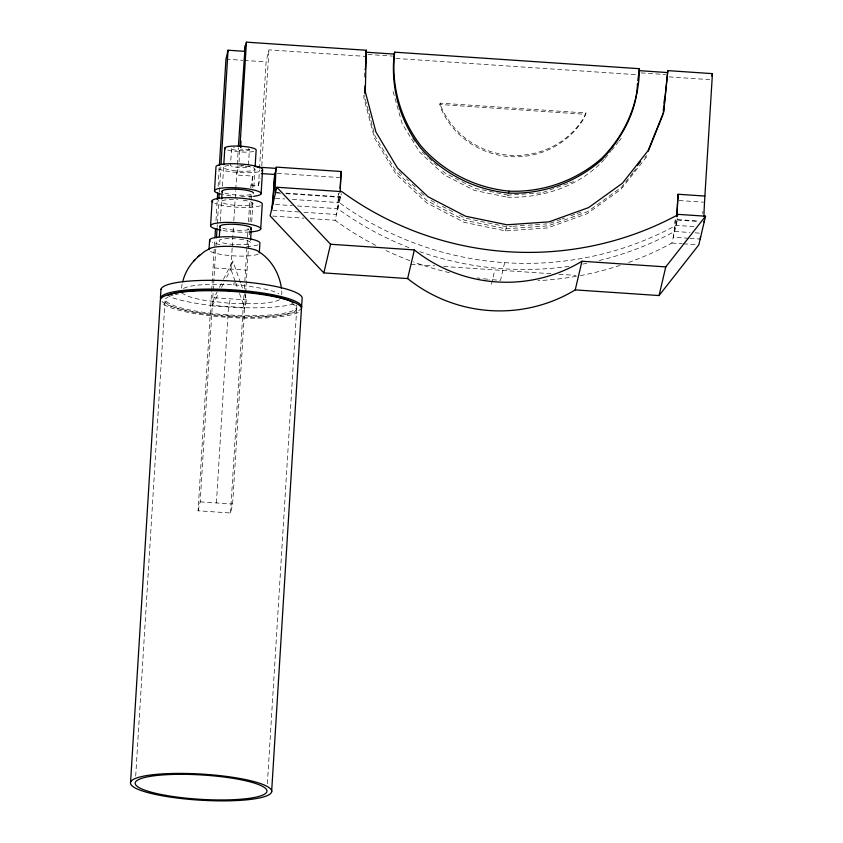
<?xml version="1.0" encoding="UTF-8"?>
<svg xmlns="http://www.w3.org/2000/svg" width="843" height="843" viewBox="0 0 843 843"><rect width="100%" height="100%" fill="white"/><g stroke="black" fill="none" stroke-linecap="round" stroke-linejoin="round"><path stroke-width="0.63" stroke-dasharray="4.21 3.16" d="M363.923 95.27L363.86 97.872L374.513 138.147L395.999 174.079L426.653 202.878L464.114 222.31L505.484 230.898L547.571 227.947L587.118 213.711L621.059 189.285L646.781 156.545M364.366 77.103L364.555 69.326M135.691 776.15L165.08 299.992M245.608 293.691L232.626 504.03L230.529 512.987L198.084 510.795L211.614 291.552M211.688 290.234L214.849 239.033M215.987 220.655L217.283 199.643M218.095 186.514L219.306 166.83M198.084 510.795L200.181 501.838L213.163 291.499M213.247 290.192L216.398 239.117M217.125 227.304L217.283 224.681M217.368 223.374L218.822 199.759M219.317 191.888L220.855 166.967M220.308 221.024L221.509 201.498M222.468 186.092L223.627 167.188M231.551 148.494L230.518 165.249A8.946 1.654 3.5 0 0 239.054 167.483A8.946 1.654 3.5 0 0 248.369 166.461L249.402 149.706L240.476 149.106M216.409 502.934L228.495 306.978L230.413 298.822M232.131 248.169L230.834 269.075L235.176 281.256M232.215 246.862L233.5 225.956M233.827 220.729L235.682 190.687M235.755 189.38L237.21 165.892M237.283 164.585L238.337 147.662M239.033 161.94L239.833 148.926M230.529 512.987L244.048 293.933M244.375 288.685L248.095 228.348M248.495 221.793L249.791 200.803M249.876 199.496L250.276 192.931M250.603 187.683L252.868 176.103L236.641 175.007L238.79 165.85L243.943 166.197M245.692 292.384L248.833 241.425M249.243 234.891L249.644 228.358M250.044 221.825L251.741 194.396M252.141 187.863L252.868 176.103M251.709 221.846L252.995 201.024M253.869 186.946L254.955 169.306M250.771 185.06L258.474 185.586L259.433 169.959M259.518 168.653L266.103 61.887L268.928 49.863L364.871 56.344M261.773 165.755L268.928 49.863M267.379 783.727L296.694 308.886M408.981 247.673A312.142 306.61 13.2 0 1 337.832 208.706L338.791 193.152M693.989 226.577L676.054 225.366A312.142 306.61 13.2 0 1 339.265 202.615L339.898 192.236M599.278 260.529A312.142 306.61 13.2 0 0 674.621 231.467L675.338 219.791M628.593 262.468A312.142 306.61 13.2 0 0 671.903 243.037L676.054 225.366L676.571 217.589M181.572 288.095L182.067 284.239M244.47 293.817L246.641 299.918L244.723 308.074L212.278 305.883L214.196 297.716L217.094 291.973M240.561 282.848L232.752 260.909L230.834 269.075L225.618 279.423M233.69 284.871L234.27 282.394M258.474 185.586L260.16 178.368M375.683 245.387A312.142 306.61 13.2 0 1 335.114 220.286L341.352 193.711M439.846 104.479L440.162 103.141L585.98 112.994L584.02 118.241A80.38 78.957 13.2 0 1 509.846 156.629A80.38 78.957 13.2 0 1 440.994 108.578L439.846 104.479L585.664 114.332M393.091 91.508L402.111 123.615L419.656 152.172L444.387 175.007L474.451 190.413L507.57 197.22L508.055 195.144L513.239 194.796M491.448 284.239L494.809 269.908M505.484 230.898L506.464 226.725L511.564 226.367M504.651 262.658L500.51 280.329A312.142 306.61 13.2 0 1 488.919 279.339M676.054 225.366L677.551 219.591A31.718 0.98 -86.1 0 1 677.129 218.316M585.98 112.994L584.336 116.903A80.38 78.957 13.2 0 1 510.152 155.291A80.38 78.957 13.2 0 1 441.31 107.24L440.162 103.141M219.412 287.368L222.889 280.466M223.469 279.318L232.752 260.909M212.278 305.883L218.653 293.227M221.561 287.474L225.039 280.571M632.798 172.878L621.544 187.209L587.603 211.635L548.055 225.871L505.979 228.811L464.609 220.234L427.138 200.792L396.484 172.004L374.998 136.071L364.355 95.786M633.599 171.856L636.012 168.79M644.853 157.536L646.465 155.491M604.305 159.38C580.037 186.082 543.155 198.221 507.57 197.22M605.116 158.379L610.743 151.392M611.544 150.402L617.982 142.414M618.783 141.413L621.196 138.421M560.901 219.338L548.551 223.785L543.45 224.143M562.144 218.895L564.61 218M570.795 215.776L575.737 213.996M576.97 213.553L581.912 211.772M542.955 192.415L568.561 183.342M569.784 182.91L573.44 181.614M512.839 226.282L526.875 225.302M528.15 225.207L542.175 224.227M514.536 194.701L541.733 192.847M367.938 54.447L392.459 56.102M641.07 72.898L665.591 74.553M395.883 58.441L636.697 74.711M669.015 76.892L709.69 79.642M225.956 59.168L242.795 60.306M244.091 60.39L266.103 61.887M245.229 166.282L250.371 166.629M277.358 173.373L339.75 177.588M679.1 200.518L703.452 202.162M275.619 192.436L279.518 192.699M286.019 193.131L340.625 196.819A31.718 0.98 -86.1 0 1 340.193 193.922M677.551 219.591L699.216 221.056M276.757 193.005L280.656 193.268M285.861 193.627L340.456 197.315M677.393 220.076L699.058 221.54M275.566 198.305L284.66 198.927M292.468 199.454L339.265 202.615M275.429 204.491L292.331 205.629M297.537 205.987L337.832 208.706M674.621 231.467L689.995 232.499M695.127 232.847L701.534 233.279M272.774 210.192L298.78 211.951M303.975 212.299L336.473 214.491A31.718 0.98 -86.1 0 0 338.612 193.922M688.636 238.284L673.262 237.252A31.718 0.98 -86.1 0 0 675.095 220.487M689.922 238.379L700.175 239.064M272.721 216.071L303.923 218.179M310.414 218.611L335.114 220.286M671.903 243.037L682.156 243.732M683.441 243.817L696.255 244.681M411.005 264.249L434.577 265.84M443.734 266.462L551.111 273.712M558.962 274.238L575.99 275.398M214.617 267.979L247.062 270.171M214.196 297.716L246.641 299.918M200.181 501.838L232.626 504.03M508.055 195.144L474.936 188.337L444.872 172.931L442.017 170.297M506.464 226.725L465.094 218.147L459.414 215.197M431.036 200.476L437.854 204.006M442.385 206.366L453.745 212.257M422.048 151.845L427.749 157.114M428.697 157.999L437.264 165.902M398.887 171.709L401.763 174.406M406.558 178.906L408.476 180.708M412.301 184.311L415.178 187.009M420.931 192.404L424.756 196.008M412.722 138.01L415.42 142.404M240.993 284.07L242.731 288.938M235.608 282.479L237.779 288.569M239.517 293.448L244.723 308.074M281.783 290.983L281.804 294.871M620.079 265.397A312.142 306.61 13.2 0 1 577.655 276.093M576.38 276.325A312.142 306.61 13.2 0 1 537.939 280.645M487.633 279.202A312.142 306.61 13.2 0 1 481.216 278.432M479.93 278.264A312.142 306.61 13.2 0 1 477.37 277.916M449.424 272.668A312.142 306.61 13.2 0 1 413.513 261.983M409.888 260.635A312.142 306.61 13.2 0 1 386.094 250.55M586.707 263.322A312.142 306.61 13.2 0 1 582.903 264.059M568.909 266.356A312.142 306.61 13.2 0 1 419.877 251.709M702.83 211.445A31.718 0.98 -86.1 0 1 702.683 213.5M293.786 303.965A70.77 13.077 3.5 0 1 246.873 307.769L210.339 305.303A70.77 13.077 3.5 0 1 169.864 296.789M301.562 307.611A70.77 13.077 3.5 0 1 237.199 316.262A70.77 13.077 3.5 0 1 162.035 301.583M296.283 305.134A65.986 12.192 3.5 0 1 233.911 315.229A65.986 12.192 3.5 0 1 165.186 298.401M298.232 312.384A70.728 13.066 3.5 0 1 227.863 317.347A70.728 13.066 3.5 0 1 161.972 303.174M291.71 303.385A65.986 12.192 3.5 0 1 233.817 316.82A65.986 12.192 3.5 0 1 168.063 297.031M168.969 296.588A65.986 12.192 3.5 0 1 173.837 294.934M175.312 294.576A65.986 12.192 3.5 0 1 178.6 293.901M279.549 299.729A50.432 9.315 3.5 0 1 254.807 303.733L229.37 303.269L204.512 300.34A50.432 9.315 3.5 0 1 183.205 293.807M183.511 288.401A50.432 9.315 3.5 0 1 230.392 284.671A50.432 9.315 3.5 0 1 278.822 293.691M258.179 254.059A25.216 4.658 3.5 0 1 233.089 255.829A25.216 4.658 3.5 0 1 209.601 250.782M258.021 244.818A25.216 4.658 3.5 0 1 246.398 246.483M219.897 244.533A25.216 4.658 3.5 0 1 212.447 242.478M239.465 239.159A15.701 2.898 3.5 0 1 250.287 242.984A15.701 2.898 3.5 0 1 235.113 244.586M234.091 244.523A15.701 2.898 3.5 0 1 219.096 240.592A15.701 2.898 3.5 0 1 235.439 238.79M248.39 148.811A8.946 1.654 3.5 0 1 245.281 150.781A8.946 1.654 3.5 0 1 233.395 149.685A8.946 1.654 3.5 0 1 234.438 147.525M248.875 229.644A15.701 2.898 3.5 0 1 221.751 227.81M243.163 200.223A15.701 2.898 3.5 0 1 248.105 205.292A15.701 2.898 3.5 0 1 222.531 202.72A15.701 2.898 3.5 0 1 237.852 199.696M249.507 231.994A25.132 4.647 3.5 0 1 222.183 230.413M251.045 194.533A15.701 2.898 3.5 0 1 223.911 192.699M260.361 205.713A25.132 4.647 3.5 0 1 238.295 207.273A25.132 4.647 3.5 0 1 214.933 203.384M252.426 196.43A23.351 4.32 3.5 0 1 240.476 196.64M230.824 195.892A23.351 4.32 3.5 0 1 222.847 194.607M258.97 171.74A23.351 4.32 3.5 0 1 218.622 169.022M253.195 167.736A15.701 2.898 3.5 0 1 247.726 171.203A15.701 2.898 3.5 0 1 226.862 169.285A15.701 2.898 3.5 0 1 228.695 165.47M240.982 165.46A15.701 2.898 3.5 0 1 243.996 165.755M248.822 166.514A15.701 2.898 3.5 0 1 250.845 166.967M253.701 151.445A15.701 2.898 3.5 0 1 226.577 149.611"/><path stroke-width="1.26" d="M394.693 52.171C390.825 85.754 400.425 119.358 421.079 146.071C443.587 171.772 475.02 187.799 508.993 191.129L510.131 191.203C543.746 192.236 576.454 180.465 601.723 158.273C625.569 134.501 639.142 102.393 639.437 68.704L394.693 52.171L394.239 54.1C390.372 87.683 399.972 121.287 420.636 147.999C443.133 173.7 474.567 189.728 508.54 193.058L509.678 193.131C543.292 194.164 576.001 182.394 601.27 160.202C621.017 139.221 636.676 112.772 637.477 83.32M364.84 93.699L365.03 85.912M365.44 69.042L366.305 50.253L246.43 42.15L244.28 51.307L228.053 50.211L225.956 59.168L219.391 165.513M366.305 50.253L365.293 91.771L375.946 132.056L397.422 167.978L428.086 196.777L465.547 216.219L506.917 224.796L549.004 221.857L588.54 207.62L622.482 183.184L648.204 150.444L663.726 111.94L667.825 70.622L712.44 73.636L704.885 196.071A31.718 0.98 -86.1 0 0 703.916 216.377M130.56 782.388L160.36 299.676A70.728 13.066 3.5 0 1 233.911 291.541A70.728 13.066 3.5 0 1 301.415 309.202L271.625 791.914A70.728 13.066 3.5 0 1 163.205 795.95A70.728 13.066 3.5 0 1 168.452 773.6A70.728 13.066 3.5 0 1 271.625 791.914M209.612 239.949L209.022 249.528A25.216 4.658 3.5 0 1 231.962 246.441A25.216 4.658 3.5 0 1 258.738 251.678C271.414 259.602 279.507 273.754 281.436 288.411M210.581 225.597L212.109 200.866M214.522 190.613L215.998 166.672A23.351 4.32 3.5 0 1 243.321 164.227A23.351 4.32 3.5 0 1 261.53 170.876M214.933 237.715L215.502 228.527M217.283 199.643L217.694 193.079M216.482 237.8L217.041 228.622M218.906 198.442L219.233 193.195M221.014 164.343L228.053 50.211M219.338 236.683L219.991 226.23M221.677 198.906L222.152 191.129M223.785 164.638L224.818 148.041M238.411 146.355L245.176 45.417M240.002 146.324L246.43 42.15M240.613 146.819L240.972 141.118M250.582 240.097L251.309 228.348M255.113 166.756L256.135 150.159A15.701 2.898 3.5 0 0 239.096 146.124A15.701 2.898 3.5 0 0 225.176 148.821M261.109 193.764L262.584 169.822M259.317 252.932L259.907 243.353A25.216 4.658 3.5 0 0 232.552 236.872A25.216 4.658 3.5 0 0 210.192 241.203M260.719 228.99L262.236 204.248A25.132 4.647 3.5 0 0 234.976 197.789A25.132 4.647 3.5 0 0 212.689 202.109M272.837 204.312L274.755 173.194M340.14 188.347L341.183 171.498L276.188 167.104L275.946 171.118A31.718 0.98 -86.1 0 0 275.619 192.436M256.809 167.072L276.104 168.368L274.491 177.315A31.718 0.98 -86.1 0 1 271.478 210.107M676.655 216.293L678.109 194.259L704.885 196.071M663.293 110.791L663.673 106.913M664.063 103.046L664.442 99.168M663.272 113.868L667.825 70.622M637.782 80.78L639.437 68.704M240.856 147.472L241.151 146.239M276.841 187.241L270.118 215.892L323.838 272.911L407.643 278.569A144.954 142.393 13.2 0 0 575.242 289.897L659.047 295.556L698.815 244.86L705.538 216.208L678.626 214.385A312.142 306.61 13.2 0 1 341.836 191.635L276.841 187.241L330.561 244.259L414.366 249.918A144.954 142.393 13.2 0 0 581.965 261.246L665.77 266.904L705.538 216.208M323.838 272.911L330.561 244.259M407.643 278.569L414.366 249.918M508.54 193.058L508.993 191.129M575.242 289.897L581.965 261.246M659.047 295.556L665.77 266.904M711.861 76.07L712.44 73.636M182.731 281.741C184.754 273.353 189.19 265.545 195.291 259.465M648.246 151.171L662.788 115.07M637.308 165.681L640.522 161.582M198.126 256.683L204.712 251.372L210.16 248.4M193.49 261.256L199.728 255.081M365.851 52.182L394.239 54.1M638.983 70.633L667.371 72.551M261.288 173.563L274.67 174.469M704.316 221.393A31.718 0.98 -86.1 0 1 703.947 221.245M700.586 236.514A31.718 0.98 -86.1 0 1 700.175 239.064M677.119 216.683A31.718 0.98 -86.1 0 1 678.109 194.259M340.224 191.804A31.718 0.98 -86.1 0 1 341.183 171.498M168.157 295.44A65.986 12.192 3.5 0 1 229.496 290.54A65.986 12.192 3.5 0 1 292.858 302.342M182.394 293.164A50.432 9.315 3.5 0 1 181.234 291.488M220.35 227.009A15.701 2.898 3.5 0 1 236.325 224.428A15.701 2.898 3.5 0 1 250.603 229.054M220.834 230.16A25.132 4.647 3.5 0 1 216.988 223.068A25.132 4.647 3.5 0 1 254.207 225.271A25.132 4.647 3.5 0 1 250.592 231.92M222.51 191.909A15.701 2.898 3.5 0 1 236.44 189.211A15.701 2.898 3.5 0 1 253.48 193.247M220.645 194.09A23.351 4.32 3.5 0 1 222.057 188.063A23.351 4.32 3.5 0 1 254.997 190.286A23.351 4.32 3.5 0 1 253.574 196.314M160.96 289.297L160.412 298.074A70.77 13.077 3.5 0 1 234.017 289.939A70.77 13.077 3.5 0 1 301.562 307.611L302.1 298.833A70.77 13.077 3.5 0 0 234.554 281.162A70.77 13.077 3.5 0 0 160.96 289.297M165.744 795.36A65.986 12.192 3.5 0 0 266.894 791.598A65.986 12.192 3.5 0 0 170.634 774.506A65.986 12.192 3.5 0 0 165.744 795.36"/></g></svg>
